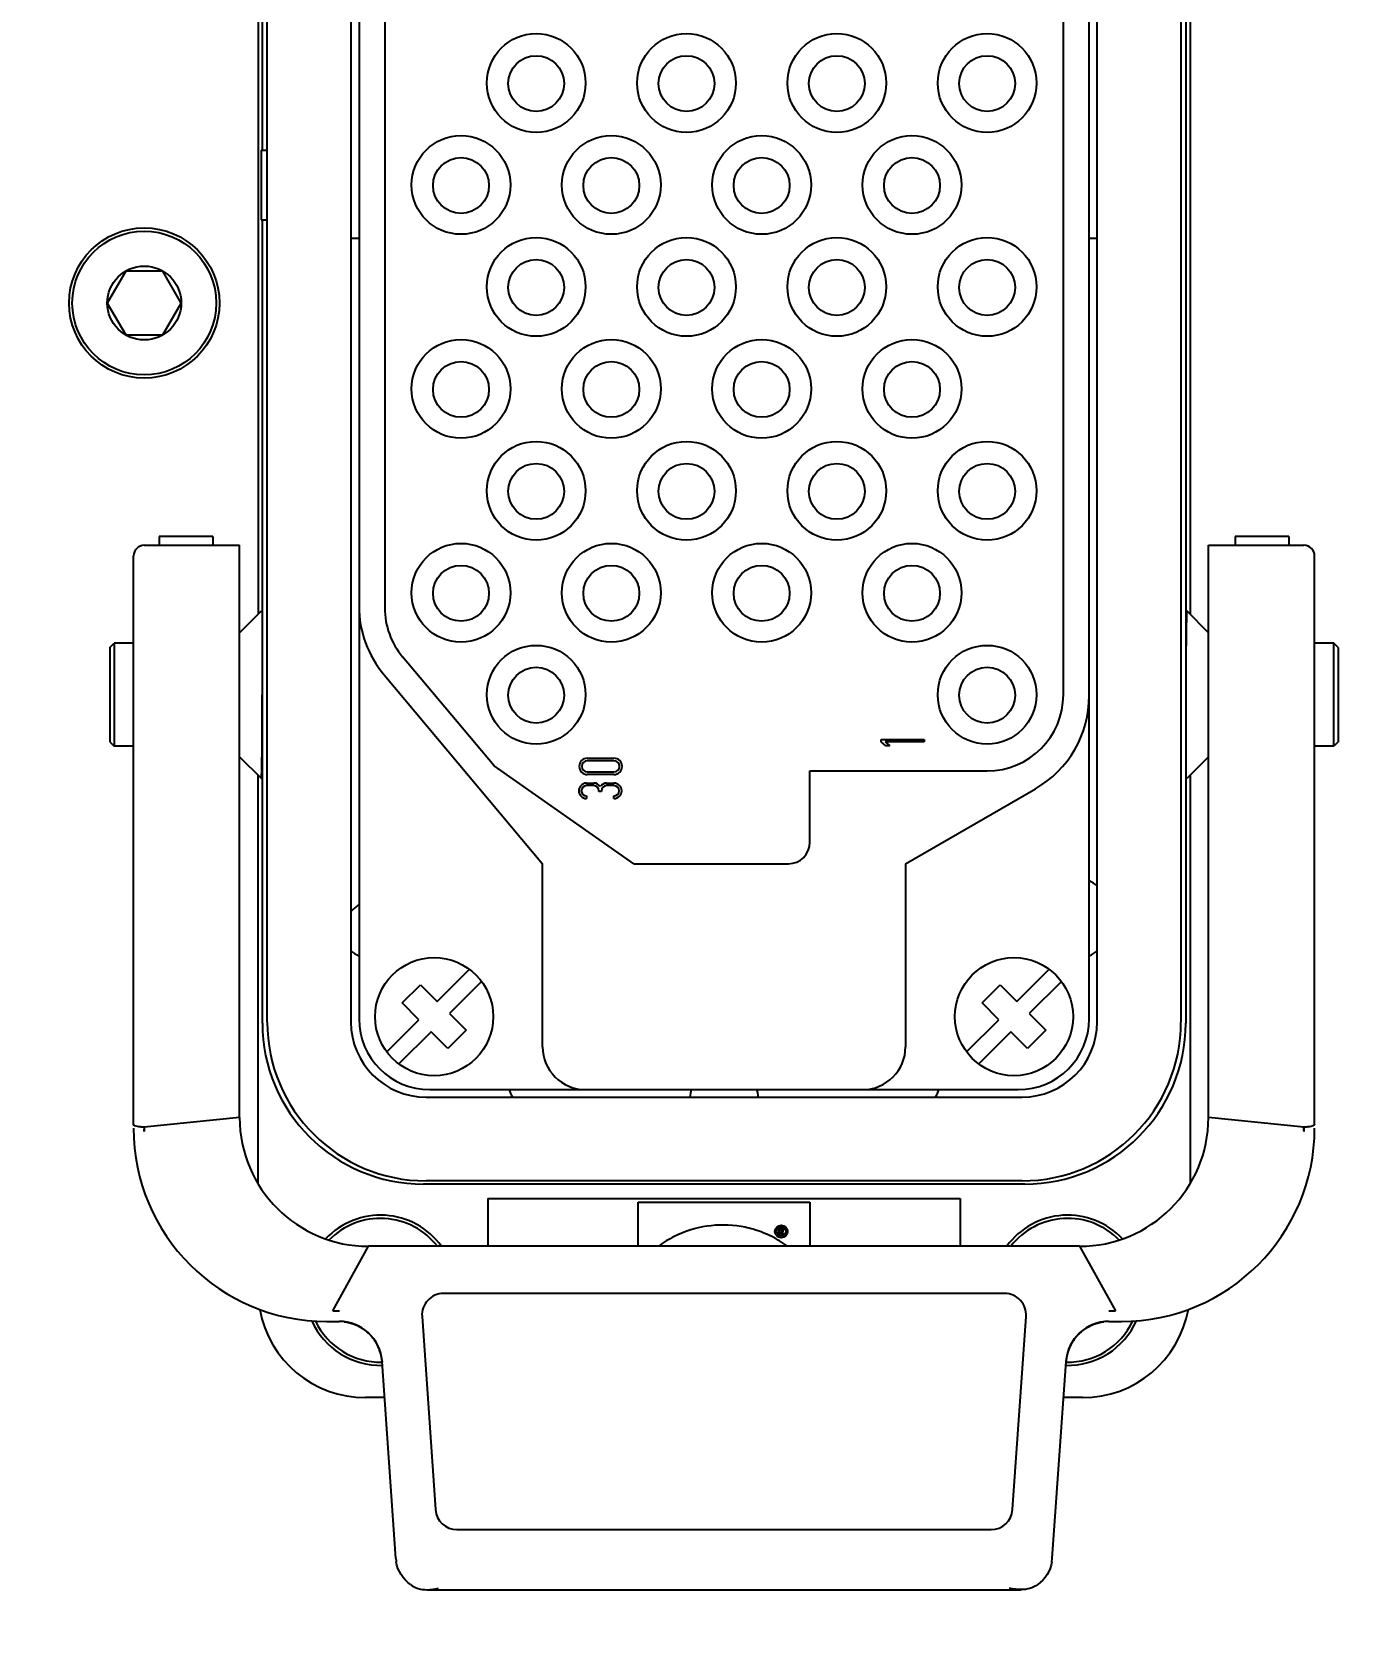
# Model space of a CAD drawing. Header units: millimetres. Extents: x 5828 to 6704, y 123 to 421.
# Drawn here: x 6345.818 to 6348.891, y 223.952 to 227.684 of the extents above; entities that cross this region are included whole.
import ezdxf

# ---------------------------------------------------------------- set-up
doc = ezdxf.new("R2010")
doc.units = ezdxf.units.MM
doc.linetypes.add('BANKLINE1', pattern=[5.5, 4, -1.5])
doc.layers.add('00_COMPONENTS', color=7, linetype='BANKLINE1')
doc.layers.add('外形图', color=7, linetype='Continuous')
doc.styles.add('微软雅黑', font='msyh.ttc', dxfattribs={"height": 2.1})
doc.dimstyles.new('尺寸标注_1_20比例', dxfattribs={"dimtxt": 2.1, "dimasz": 1.7, "dimexe": 0.5, "dimexo": 0.4, "dimgap": 0.5, "dimtad": 1, "dimdec": 1, "dimlfac": 20, "dimdsep": 46, "dimtxsty": '微软雅黑', "dimcen": 0.09, "dimadec": 0, "dimazin": 0, "dimtp": 0.01, "dimtm": 0.01, "dimtfac": 1, "dimtdec": 1, "dimtofl": 0, "dimtmove": 0, "dimatfit": 3, "dimfxl": 1, "dimtolj": 1, "dimarcsym": 0})

# ---------------------------------------------------------------- blocks, each defined once
blk = doc.blocks.new('*D1515')
at = {"layer": '00_COMPONENTS', "color": 0, "linetype": 'ByBlock', "lineweight": -2, "ltscale": 20}
for p, q in [((6345.6538, 226.4777), (6345.6538, 217.5357)), ((6354.9038, 226.4777), (6354.9038, 217.5357)), ((6347.3538, 218.0357), (6353.2038, 218.0357))]:
    blk.add_line(p, q, dxfattribs=at)
at = {"layer": '00_COMPONENTS', "color": 0}
for points in [[(6347.3538, 218.319), (6347.3538, 217.7523), (6345.6538, 218.0357)], [(6353.2038, 217.7523), (6353.2038, 218.319), (6354.9038, 218.0357)]]:
    blk.add_solid(points, dxfattribs=at)
at = {"layer": 'Defpoints', "color": 0}
for p in [(6345.6538, 226.8777), (6354.9038, 226.8777), (6354.9038, 218.0357)]:
    blk.add_point(p, dxfattribs=at)
at = {"layer": '00_COMPONENTS', "color": 0, "insert": (6350.2788, 219.627), "char_height": 2.1, "attachment_point": 5, "style": '微软雅黑'}
blk.add_mtext('\\A1;185', dxfattribs=at)

msp = doc.modelspace()

# ---------------------------------------------------------------- linework, layer by layer
at = {"layer": '外形图', "linetype": 'Continuous'}
for p, q in [((6346.3538, 227.409), (6346.3538, 229.2802)), ((6346.365, 225.3777), (6346.365, 229.2777)), ((6346.56, 229.2777), (6346.56, 225.3777)), ((6346.5788, 229.2702), (6346.5788, 225.3852)), ((6348.2788, 225.3852), (6348.2788, 229.2702)), ((6348.2975, 225.3777), (6348.2975, 229.2777)), ((6348.4925, 229.2777), (6348.4925, 225.3777)), ((6348.5038, 229.2802), (6348.5038, 225.3752)), ((6348.2188, 226.1402), (6348.2188, 228.5152)), ((6346.3438, 228.3279), (6346.3438, 226.3275)), ((6348.5138, 228.3279), (6348.5138, 226.3275)), ((6346.6388, 228.313), (6346.6388, 226.3424)), ((6346.3511, 227.409), (6346.365, 227.409)), ((6346.3511, 227.409), (6346.3511, 227.2465)), ((6346.3511, 227.2465), (6346.365, 227.2465)), ((6346.3538, 225.3752), (6346.3538, 227.2465)), ((6346.5788, 227.2027), (6346.56, 227.2027)), ((6348.2975, 227.2027), (6348.2788, 227.2027)), ((6346.0358, 227.1272), (6345.9928, 227.0527)), ((6346.1218, 227.1272), (6346.0358, 227.1272)), ((6346.1648, 227.0527), (6346.1218, 227.1272)), ((6345.9928, 227.0527), (6346.0358, 226.9782)), ((6346.1218, 226.9782), (6346.1648, 227.0527)), ((6346.0358, 226.9782), (6346.1218, 226.9782)), ((6346.0788, 226.4884), (6346.3009, 226.4884)), ((6346.2384, 226.509), (6346.1134, 226.509)), ((6346.1134, 226.5088), (6346.1134, 226.509)), ((6346.1134, 226.5088), (6346.1134, 226.4884)), ((6346.2384, 226.509), (6346.2384, 226.5088)), ((6346.2384, 226.5088), (6346.2384, 226.4884)), ((6346.3009, 225.1552), (6346.3009, 226.4884)), ((6348.5566, 226.4884), (6348.7788, 226.4884)), ((6348.5566, 225.1552), (6348.5566, 226.4884)), ((6348.744, 226.509), (6348.619, 226.509)), ((6348.619, 226.5088), (6348.619, 226.509)), ((6348.619, 226.5088), (6348.619, 226.4884)), ((6348.744, 226.509), (6348.744, 226.5088)), ((6348.744, 226.5088), (6348.744, 226.4884)), ((6346.0538, 225.1399), (6346.0538, 226.4634)), ((6348.8038, 225.1399), (6348.8038, 226.4634)), ((6346.3009, 226.2847), (6346.3514, 226.3352)), ((6348.5566, 226.2847), (6348.5061, 226.3352)), ((6345.9988, 226.2502), (6346.0088, 226.2602)), ((6345.9988, 226.2502), (6345.9988, 226.0302)), ((6346.0538, 226.2602), (6346.0088, 226.2602)), ((6346.0088, 226.2602), (6346.0088, 226.0202)), ((6346.8935, 225.9742), (6346.6803, 226.2283)), ((6348.8488, 226.2602), (6348.8038, 226.2602)), ((6348.8588, 226.2502), (6348.8488, 226.2602)), ((6348.8488, 226.0202), (6348.8488, 226.2602)), ((6348.8588, 226.2502), (6348.8588, 226.0302)), ((6346.6373, 226.1862), (6347.0063, 225.7465)), ((6345.9988, 226.0302), (6346.0088, 226.0202)), ((6346.0538, 226.0202), (6346.0088, 226.0202)), ((6347.7946, 226.0361), (6347.8946, 226.0361)), ((6347.7946, 226.0301), (6347.7946, 226.0361)), ((6347.8053, 226.0211), (6347.7946, 226.0301)), ((6347.8946, 226.0301), (6347.8039, 226.0301)), ((6347.8039, 226.0301), (6347.8146, 226.0211)), ((6347.8146, 226.0211), (6347.8053, 226.0211)), ((6347.8946, 226.0361), (6347.8946, 226.0301)), ((6348.8488, 226.0202), (6348.8038, 226.0202)), ((6348.8588, 226.0302), (6348.8488, 226.0202)), ((6346.3009, 225.9957), (6346.3514, 225.9452)), ((6347.2188, 225.7465), (6346.8935, 225.9742)), ((6347.1104, 225.9923), (6347.1724, 225.9923)), ((6347.1724, 225.9863), (6347.1104, 225.9863)), ((6348.5566, 225.9957), (6348.5061, 225.9452)), ((6346.3438, 225.0008), (6346.3438, 225.9529)), ((6347.1084, 225.9343), (6347.1254, 225.9343)), ((6347.1254, 225.9283), (6347.1084, 225.9283)), ((6347.1104, 225.9603), (6347.1724, 225.9603)), ((6347.1724, 225.9543), (6347.1104, 225.9543)), ((6347.1554, 225.9343), (6347.1724, 225.9343)), ((6347.1724, 225.9283), (6347.1554, 225.9283)), ((6347.6288, 225.9627), (6348.0413, 225.9627)), ((6347.6288, 225.7965), (6347.6288, 225.9627)), ((6348.5138, 225.9529), (6348.5138, 225.0008)), ((6347.1084, 225.9043), (6347.1084, 225.8983)), ((6347.1374, 225.9148), (6347.1374, 225.9163)), ((6347.1434, 225.9148), (6347.1374, 225.9148)), ((6347.1434, 225.9163), (6347.1434, 225.9148)), ((6347.1724, 225.8983), (6347.1724, 225.9043)), ((6347.8513, 225.7465), (6348.1538, 225.9211)), ((6347.0063, 225.3202), (6347.0063, 225.7465)), ((6347.2188, 225.7465), (6347.5788, 225.7465)), ((6347.8513, 225.7465), (6347.8513, 225.3202)), ((6346.7608, 225.4256), (6346.8358, 225.5005)), ((6348.1108, 225.4256), (6348.1858, 225.5005)), ((6346.6795, 225.422), (6346.722, 225.4645)), ((6346.722, 225.4645), (6346.7608, 225.4256)), ((6346.8641, 225.4723), (6346.7891, 225.3973)), ((6348.0295, 225.422), (6348.0719, 225.4645)), ((6348.0719, 225.4645), (6348.1108, 225.4256)), ((6348.2141, 225.4723), (6348.1391, 225.3973)), ((6346.7184, 225.3831), (6346.6795, 225.422)), ((6348.0684, 225.3831), (6348.0295, 225.422)), ((6346.6434, 225.3082), (6346.7184, 225.3831)), ((6346.7891, 225.3973), (6346.828, 225.3584)), ((6347.9934, 225.3082), (6348.0684, 225.3831)), ((6348.1391, 225.3973), (6348.178, 225.3584)), ((6346.7467, 225.3549), (6346.6717, 225.2799)), ((6346.7856, 225.316), (6346.7467, 225.3549)), ((6346.828, 225.3584), (6346.7856, 225.316)), ((6348.0967, 225.3549), (6348.0217, 225.2799)), ((6348.1356, 225.316), (6348.0967, 225.3549)), ((6348.178, 225.3584), (6348.1356, 225.316)), ((6346.7438, 225.2202), (6348.1138, 225.2202)), ((6346.735, 225.2027), (6348.1225, 225.2027)), ((6346.3009, 225.1552), (6346.0788, 225.1327)), ((6348.7788, 225.1327), (6348.5566, 225.1552)), ((6346.0788, 225.1327), (6346.0789, 225.123)), ((6348.7787, 225.1327), (6348.7787, 225.123)), ((6348.1289, 225.0002), (6346.7287, 225.0002)), ((6348.1225, 225.0077), (6346.735, 225.0077)), ((6346.8788, 224.9662), (6347.9788, 224.9662)), ((6346.8788, 224.9662), (6346.8788, 224.8552)), ((6347.2288, 224.9577), (6347.6288, 224.9577)), ((6347.2288, 224.8552), (6347.2288, 224.9577)), ((6347.6288, 224.9577), (6347.6288, 224.8552)), ((6347.9788, 224.9662), (6347.9788, 224.8552)), ((6347.5627, 224.8966), (6347.5566, 224.8966)), ((6347.5566, 224.8966), (6347.5566, 224.8831)), ((6347.5566, 224.8831), (6347.5598, 224.8831)), ((6347.5616, 224.8941), (6347.5598, 224.8941)), ((6347.5598, 224.8941), (6347.5598, 224.8908)), ((6347.5598, 224.8908), (6347.5616, 224.8908)), ((6347.5598, 224.8882), (6347.5642, 224.8831)), ((6347.5598, 224.8831), (6347.5598, 224.8882)), ((6347.5678, 224.8831), (6347.5636, 224.8884)), ((6347.5642, 224.8831), (6347.5678, 224.8831)), ((6346.5177, 224.7052), (6346.6009, 224.8552)), ((6348.2566, 224.8552), (6346.6009, 224.8552)), ((6348.2566, 224.8552), (6348.3399, 224.7052)), ((6348.0822, 224.7452), (6346.7754, 224.7452)), ((6346.5177, 224.7052), (6346.5331, 224.7052)), ((6348.3244, 224.7052), (6348.3399, 224.7052)), ((6346.5038, 224.6802), (6346.5328, 224.6802)), ((6346.5446, 224.6794), (6346.5496, 224.6787)), ((6346.7255, 224.6917), (6346.757, 224.2417)), ((6348.1006, 224.2417), (6348.132, 224.6917)), ((6348.3079, 224.6787), (6348.3129, 224.6794)), ((6348.3247, 224.6802), (6348.3538, 224.6802)), ((6346.6647, 224.1277), (6346.6326, 224.5872)), ((6348.1928, 224.1277), (6348.225, 224.5872)), ((6348.2252, 224.5871), (6348.2262, 224.593)), ((6348.2262, 224.593), (6348.2269, 224.5968)), ((6346.6373, 224.5027), (6346.5939, 224.5027)), ((6348.2636, 224.5027), (6348.2202, 224.5027)), ((6346.8068, 224.1952), (6348.0507, 224.1952)), ((6348.1973, 224.2008), (6348.1987, 224.2008)), ((6346.6615, 224.1623), (6346.6626, 224.1623)), ((6348.1949, 224.1623), (6348.196, 224.1623)), ((6348.1921, 224.1201), (6348.1928, 224.1277)), ((6346.737, 224.0552), (6348.1206, 224.0552))]:
    msp.add_line(p, q, dxfattribs=at)
for points in [[(6346.5496, 224.6787), (6346.5506, 224.6785), (6346.5519, 224.6783), (6346.5532, 224.678), (6346.5544, 224.6777), (6346.5557, 224.6774), (6346.557, 224.6771), (6346.5583, 224.6767), (6346.5596, 224.6764), (6346.5609, 224.676), (6346.5622, 224.6756), (6346.5635, 224.6752), (6346.5647, 224.6748), (6346.566, 224.6743), (6346.5673, 224.6738), (6346.5686, 224.6733), (6346.5699, 224.6728), (6346.5713, 224.6723), (6346.5726, 224.6717), (6346.5739, 224.6711), (6346.5752, 224.6705), (6346.5765, 224.6698), (6346.5778, 224.6692), (6346.5792, 224.6685), (6346.5805, 224.6678), (6346.5818, 224.667), (6346.5831, 224.6662), (6346.5845, 224.6654), (6346.5858, 224.6646), (6346.5871, 224.6637), (6346.5884, 224.6629), (6346.5897, 224.6619), (6346.591, 224.661), (6346.5923, 224.66), (6346.5936, 224.659), (6346.5949, 224.658), (6346.5962, 224.6569), (6346.5975, 224.6558), (6346.5988, 224.6547), (6346.6, 224.6535), (6346.6013, 224.6523), (6346.6025, 224.6511), (6346.6037, 224.6498), (6346.6049, 224.6486), (6346.6061, 224.6472), (6346.6073, 224.6459), (6346.6085, 224.6445), (6346.6096, 224.6431), (6346.6108, 224.6416), (6346.6119, 224.6401), (6346.613, 224.6385), (6346.6141, 224.637), (6346.6152, 224.6353), (6346.6163, 224.6337), (6346.6173, 224.6319), (6346.6183, 224.6302), (6346.6193, 224.6284), (6346.6203, 224.6265), (6346.6212, 224.6247), (6346.6221, 224.6228), (6346.623, 224.6208), (6346.6238, 224.6189), (6346.6246, 224.6169), (6346.6254, 224.6149), (6346.6261, 224.6129), (6346.6268, 224.6108), (6346.6275, 224.6088), (6346.6281, 224.6067), (6346.6287, 224.6047)], [(6348.2289, 224.6049), (6348.2295, 224.6069), (6348.2301, 224.609), (6348.2308, 224.6111), (6348.2315, 224.6132), (6348.2323, 224.6153), (6348.2331, 224.6173), (6348.2339, 224.6194), (6348.2348, 224.6215), (6348.2358, 224.6235), (6348.2367, 224.6255), (6348.2378, 224.6275), (6348.2388, 224.6295), (6348.2399, 224.6314), (6348.241, 224.6332), (6348.2422, 224.6351), (6348.2434, 224.6369), (6348.2446, 224.6386), (6348.2458, 224.6403), (6348.247, 224.642), (6348.2483, 224.6436), (6348.2496, 224.6451), (6348.2509, 224.6467), (6348.2523, 224.6482), (6348.2536, 224.6496), (6348.255, 224.651), (6348.2564, 224.6524), (6348.2578, 224.6538), (6348.2592, 224.6551), (6348.2606, 224.6563), (6348.2621, 224.6575), (6348.2635, 224.6587), (6348.265, 224.6599), (6348.2665, 224.661), (6348.268, 224.6621), (6348.2695, 224.6631), (6348.271, 224.6641), (6348.2726, 224.6651), (6348.2741, 224.6661), (6348.2757, 224.667), (6348.2772, 224.6679), (6348.2788, 224.6687), (6348.2804, 224.6695), (6348.282, 224.6703), (6348.2836, 224.6711), (6348.2852, 224.6718), (6348.2868, 224.6725), (6348.2884, 224.6731), (6348.29, 224.6737), (6348.2916, 224.6743), (6348.2931, 224.6749), (6348.2947, 224.6754), (6348.2963, 224.6759), (6348.2979, 224.6764), (6348.2994, 224.6768), (6348.301, 224.6772), (6348.3025, 224.6776), (6348.3041, 224.6779), (6348.3056, 224.6782), (6348.307, 224.6785), (6348.3079, 224.6787)], [(6346.6287, 224.6047), (6346.6293, 224.6026), (6346.6298, 224.6005), (6346.6303, 224.5984), (6346.6307, 224.5964), (6346.6311, 224.5943), (6346.6315, 224.5922), (6346.6319, 224.5901), (6346.6322, 224.5881), (6346.6325, 224.5861), (6346.6326, 224.5855)], [(6348.2269, 224.5968), (6348.2273, 224.5988), (6348.2278, 224.6008), (6348.2283, 224.6028), (6348.2289, 224.6049)], [(6346.6647, 224.1277), (6346.6648, 224.1268), (6346.6649, 224.1259), (6346.665, 224.125), (6346.665, 224.1242), (6346.665, 224.1234), (6346.665, 224.1225), (6346.6651, 224.1217), (6346.6652, 224.1209), (6346.6654, 224.1201)]]:
    msp.add_lwpolyline(points, dxfattribs=at)
for centre, radius in [((6346.9913, 227.5652), 0.115), ((6347.3413, 227.5652), 0.115), ((6347.6913, 227.5652), 0.115), ((6348.0413, 227.5652), 0.115), ((6346.9913, 227.5639), 0.065), ((6347.3413, 227.5639), 0.065), ((6347.6913, 227.5639), 0.065), ((6348.0413, 227.5639), 0.065), ((6346.8163, 227.3277), 0.115), ((6347.1663, 227.3277), 0.115), ((6347.5163, 227.3277), 0.115), ((6347.8663, 227.3277), 0.115), ((6346.8163, 227.3264), 0.065), ((6347.1663, 227.3264), 0.065), ((6347.5163, 227.3264), 0.065), ((6347.8663, 227.3264), 0.065), ((6346.0788, 227.0527), 0.175), ((6346.0788, 227.0527), 0.1675), ((6346.9913, 227.0902), 0.115), ((6347.3413, 227.0902), 0.115), ((6347.6913, 227.0902), 0.115), ((6348.0413, 227.0902), 0.115), ((6346.0788, 227.0527), 0.086), ((6346.9913, 227.0889), 0.065), ((6347.3413, 227.0889), 0.065), ((6347.6913, 227.0889), 0.065), ((6348.0413, 227.0889), 0.065), ((6346.8163, 226.8527), 0.115), ((6347.1663, 226.8527), 0.115), ((6347.5163, 226.8527), 0.115), ((6347.8663, 226.8527), 0.115), ((6346.8163, 226.8514), 0.065), ((6347.1663, 226.8514), 0.065), ((6347.5163, 226.8514), 0.065), ((6347.8663, 226.8514), 0.065), ((6346.9913, 226.6152), 0.115), ((6347.3413, 226.6152), 0.115), ((6347.6913, 226.6152), 0.115), ((6348.0413, 226.6152), 0.115), ((6346.9913, 226.6139), 0.065), ((6347.3413, 226.6139), 0.065), ((6347.6913, 226.6139), 0.065), ((6348.0413, 226.6139), 0.065), ((6346.8163, 226.3777), 0.115), ((6347.1663, 226.3777), 0.115), ((6347.5163, 226.3777), 0.115), ((6347.8663, 226.3777), 0.115), ((6346.8163, 226.3764), 0.065), ((6347.1663, 226.3764), 0.065), ((6347.5163, 226.3764), 0.065), ((6347.8663, 226.3764), 0.065), ((6346.9913, 226.1402), 0.115), ((6348.0413, 226.1402), 0.115), ((6346.9913, 226.139), 0.065), ((6348.0413, 226.139), 0.065), ((6346.7538, 225.3902), 0.1375), ((6348.1038, 225.3902), 0.1375), ((6347.5619, 224.8897), 0.0147), ((6347.5618, 224.8899), 0.0105)]:
    msp.add_circle(centre, radius, dxfattribs=at)
for centre, radius, start, end in [((6346.0788, 226.4634), 0.025, 90, 180.0004), ((6348.7788, 226.4634), 0.025, 359.9996, 90), ((6346.8288, 226.3469), 0.25, 180, 220), ((6346.8163, 226.3424), 0.1775, 180, 220), ((6348.0413, 226.1402), 0.1775, 270, 359.999), ((6348.0288, 226.1376), 0.25, 300, 0), ((6347.1104, 225.9733), 0.019, 90, 270), ((6347.1104, 225.9733), 0.013, 90, 270), ((6347.1724, 225.9733), 0.019, 270, 90), ((6347.1724, 225.9733), 0.013, 270, 90), ((6347.1084, 225.9163), 0.018, 90, 270), ((6347.1084, 225.9163), 0.012, 90, 270), ((6347.1254, 225.9163), 0.018, 33.5573, 90), ((6347.1254, 225.9163), 0.012, 0, 90), ((6347.1554, 225.9163), 0.018, 90, 146.4427), ((6347.1554, 225.9163), 0.012, 90, 180), ((6347.1724, 225.9163), 0.018, 270, 90), ((6347.1724, 225.9163), 0.012, 270, 90), ((6347.5788, 225.7965), 0.05, 270, 0), ((6347.4663, 224.5527), 1.4125, 53.9349, 54.8665), ((6347.4663, 224.5527), 1.4125, 128.9335, 129.9307), ((6346.6115, 225.5993), 0.0754, 226.4709, 244.2577), ((6348.2475, 225.5973), 0.0729, 295.4734, 313.4442), ((6346.735, 225.3777), 0.37, 180, 270), ((6346.735, 225.3777), 0.175, 180, 270), ((6346.7438, 225.3852), 0.165, 180, 270), ((6348.1138, 225.3852), 0.165, 270, 0), ((6348.1225, 225.3777), 0.37, 270, 0), ((6348.1225, 225.3777), 0.175, 270, 0), ((6347.1063, 225.3202), 0.1, 180, 270), ((6347.7513, 225.3202), 0.1, 270, 0), ((6347.4288, 225.1983), 0.0795, 163.9503, 176.7709), ((6347.4288, 225.1983), 0.0795, 3.228, 16.0487), ((6346.6009, 225.1552), 0.3, 180, 270), ((6348.2566, 225.1552), 0.3, 270, 0), ((6346.5038, 225.1302), 0.45, 180, 270), ((6348.3538, 225.1302), 0.45, 270, 0), ((6346.6288, 224.7527), 0.175, 35.868, 136.8532), ((6346.6288, 224.7527), 0.1675, 37.7337, 135.7048), ((6348.2288, 224.7527), 0.175, 43.1468, 144.132), ((6348.2288, 224.7527), 0.1675, 44.2951, 142.2663), ((6347.5616, 224.8925), 0.00167, 269.9902, 90.0099), ((6347.5627, 224.8924), 0.00412, 281.6265, 89.9995), ((6347.4363, 224.67), 0.2322, 58.492, 61.4601), ((6347.4436, 224.6816), 0.2186, 52.632, 58.5206), ((6346.7754, 224.6952), 0.05, 90, 184), ((6348.0822, 224.6952), 0.05, 356, 90), ((6346.5938, 224.7527), 0.25, 190.241, 270.0287), ((6348.2638, 224.7527), 0.25, 269.9713, 349.7592), ((6346.6288, 224.7527), 0.175, 203.9404, 271.457), ((6346.6288, 224.7527), 0.1675, 205.3333, 271.343), ((6346.5328, 224.5802), 0.1, 4, 90), ((6348.2288, 224.7527), 0.175, 268.543, 336.0595), ((6348.2288, 224.7527), 0.1675, 268.6982, 334.6671), ((6348.3247, 224.5802), 0.1, 90, 176.0011), ((6346.8068, 224.2452), 0.05, 184, 270), ((6348.0507, 224.2452), 0.05, 270, 356)]:
    msp.add_arc(centre, radius, start, end, dxfattribs=at)
for centre, major_axis, ratio, start_param, end_param in [((6348.5061, 226.1402), (0, 0.195), 0.011268, -0.011268, 1.570796), ((6346.3515, 226.1402), (0, 0.195), 0.011268, -3.15286, -1.570796), ((6346.7288, 225.3753), (-0.1483, -0.3446), 0.999594, -1.164304, 0.406197), ((6348.1287, 225.3753), (-0.1483, 0.3446), 0.999594, 9.018581, 10.589082), ((6347, 225.2427), (0.0531, 0.0531), 0.999315, 2.66114, 2.919127)]:
    msp.add_ellipse(centre, major_axis=major_axis, ratio=ratio, start_param=start_param, end_param=end_param, dxfattribs=at)
for points in [[(6347.9209, 225.2027), (6347.9244, 225.2081), (6347.9271, 225.2141), (6347.929, 225.2202)], [(6346.0788, 225.1327), (6346.0756, 225.1327), (6346.0724, 225.1329), (6346.0692, 225.1333)], [(6348.7883, 225.1333), (6348.7852, 225.1329), (6348.782, 225.1327), (6348.7788, 225.1327)], [(6346.6985, 224.067), (6346.6818, 224.0795), (6346.6684, 224.0994), (6346.6654, 224.1201)], [(6348.1921, 224.1201), (6348.1891, 224.0994), (6348.1757, 224.0795), (6348.159, 224.067)], [(6346.6985, 224.067), (6346.7093, 224.0589), (6346.7236, 224.0552), (6346.737, 224.0552)], [(6348.159, 224.067), (6348.1483, 224.0589), (6348.134, 224.0553), (6348.1206, 224.0553)], [(6346.737, 224.0552), (6346.746, 224.0552), (6346.7551, 224.0567), (6346.7638, 224.059)], [(6348.1206, 224.0553), (6348.1116, 224.0552), (6348.1025, 224.0567), (6348.0937, 224.059)]]:
    msp.add_open_spline(points, degree=3, dxfattribs=at)
for points, knots in [([(6346.0692, 225.1333), (6346.0671, 225.1335), (6346.0621, 225.1345), (6346.0538, 225.1364), (6346.0538, 225.1399)], [0, 0, 0, 0, 0.373902, 1, 1, 1, 1]), ([(6346.0785, 225.123), (6346.0785, 225.1238), (6346.0785, 225.1255), (6346.0787, 225.1272), (6346.0788, 225.128)], [0, 0, 0, 0, 0.499296, 1, 1, 1, 1]), ([(6346.0788, 225.128), (6346.0789, 225.1288), (6346.0792, 225.1304), (6346.0794, 225.132), (6346.0796, 225.1328)], [0, 0, 0, 0, 0.500305, 1, 1, 1, 1]), ([(6348.7787, 225.128), (6348.7786, 225.1288), (6348.7784, 225.1304), (6348.7781, 225.132), (6348.778, 225.1328)], [0, 0, 0, 0, 0.500305, 1, 1, 1, 1]), ([(6348.779, 225.123), (6348.7791, 225.1238), (6348.779, 225.1255), (6348.7788, 225.1272), (6348.7787, 225.128)], [0, 0, 0, 0, 0.499296, 1, 1, 1, 1]), ([(6348.8038, 225.1399), (6348.8038, 225.1391), (6348.8, 225.134), (6348.7933, 225.1339), (6348.7883, 225.1333)], [0, 0, 0, 0, 0.13481, 1, 1, 1, 1]), ([(6347.5473, 224.874), (6347.5463, 224.8745), (6347.5328, 224.8817), (6347.507, 224.8925), (6347.4549, 224.9056), (6347.3879, 224.9062), (6347.3295, 224.8876), (6347.2936, 224.8678), (6347.2819, 224.8598), (6347.2762, 224.8553)], [0, 0, 0, 0, 0.01161, 0.15978, 0.291683, 0.571756, 0.85183, 0.924147, 1, 1, 1, 1])]:
    msp.add_open_spline(points, degree=3, knots=knots, dxfattribs=at)

# ---------------------------------------------------------------- dimensions: what is measured, and where the dimension line sits
at = {"layer": '00_COMPONENTS', "linetype": 'ByBlock', "ltscale": 20}
dim = msp.add_linear_dim(base=(6354.9038, 218.0357), p1=(6345.6538, 226.8777), p2=(6354.9038, 226.8777), dimstyle='尺寸标注_1_20比例', dxfattribs=at)
dim.commit()
dim.dimension.update_dxf_attribs({"geometry": '*D1515', "text_midpoint": (6350.2788, 219.627)})

doc.saveas('drawing.dxf')
